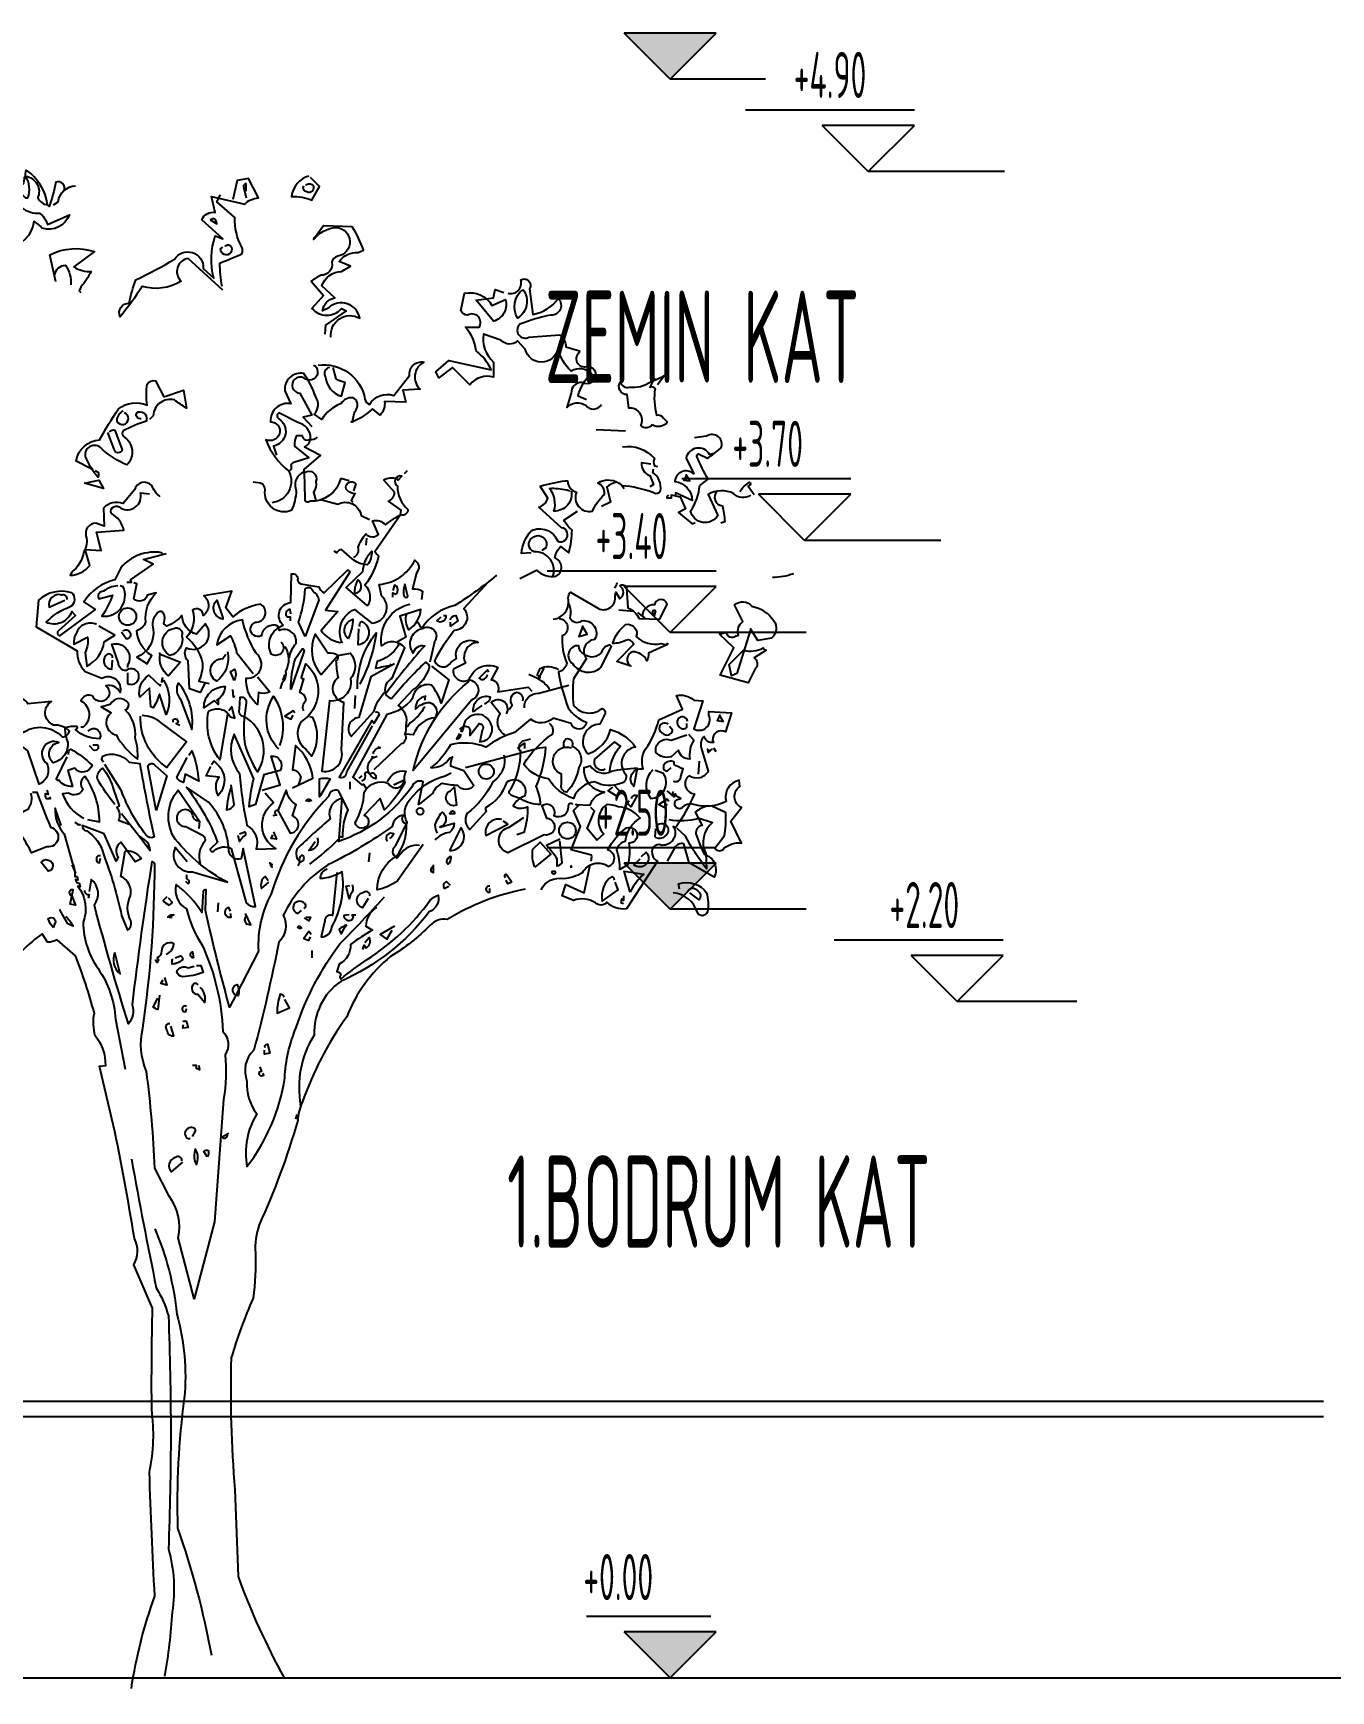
# Model space of a CAD drawing. Extents: x 41749 to 92598, y -24291 to 29432.
# Drawn here: x 84654 to 85076, y -23372 to -22833 of the extents above; entities that cross this region are included whole.
import ezdxf

# ---------------------------------------------------------------- set-up
doc = ezdxf.new("R2010")
doc.units = 0
doc.header["$MEASUREMENT"] = 0
doc.linetypes.add('ACAD_ISO03W100', pattern=[30, 12, -18])
doc.layers.get('0').update_dxf_attribs({"linetype": 'CONTINUOUS'})
for name, color, linetype in [('İÇ ÖLÇÜ', 95, 'CONTINUOUS'), ('KOLON', 5, 'CONTINUOUS'), ('SIVA', 7, 'CONTINUOUS')]:
    doc.layers.add(name, color=color, linetype=linetype)
doc.layers.add('KAPI-ACILIM1', color=13, linetype='ACAD_ISO03W100', lineweight=20)
doc.styles.add('OLCU', font='isocpeur.ttf', dxfattribs={"width": 0.59})

# ---------------------------------------------------------------- blocks, each defined once
blk = doc.blocks.new('agç2')
at = {"color": 0}
for points in [[(-9.86, 117.97), (-10.16, 118.63), (-10.22, 118.69, -0.240921), (-8.37, 117.79), (-8.19, 117.79, 0.236053), (-8.37, 119.52, -0.5), (-7.41, 117.79, 0.236053), (-6.63, 117.25, 0.211075), (-8.31, 120, 0.162277), (-8.37, 119.4), (-8.49, 119.4, -0.383194), (-9.02, 118.57, -0.056625), (-9.8, 118.75), (-9.92, 118.75)], [(7.23, 110.5), (4.48, 113.01, 0.636124), (3.94, 111.22, -0.212875), (0.84, 110.8, -0.040161), (-0.9, 108.41, -0.538727), (-0.18, 109.48, -0.038391), (0.36, 111.33, 0.023422), (3.41, 112.95, -0.778931), (5.68, 112.23), (6.51, 111.45, -0.14267), (6.63, 114.8), (7.23, 114.56), (5.56, 116.06, -0.349304), (6.63, 116.65), (6.33, 117.91), (8.96, 117.31, -0.186783), (10.04, 117.79), (9.26, 119.34), (8.37, 119.16), (8.01, 117.67)], [(14.04, 119.52, 0.315994), (12.67, 117.91, -0.114075), (14.28, 117.61), (14.88, 118.69), (14.16, 119.4)], [(-5.32, 118.39, 0.651581), (-5.98, 119.04, -0.045349), (-6.51, 117.13), (-6.63, 117.25)], [(-6.16, 117.25), (-5.8, 117.49, -0.365204), (-4.42, 118.75)], [(7.17, 110.8, -0.04158), (6.99, 112.65, 0.012192), (8.73, 113.37, 0.248367), (8.73, 113.9, -0.13884), (8.19, 116.24), (6.75, 117.49), (7.05, 118.03)], [(9.08, 118.33), (9.08, 118.92, 0.535172), (8.9, 118.57), (9.08, 117.79)], [(13.8, 118.8, -0.449051), (14.34, 118.8, -0.780762), (13.86, 118.27, -0.5), (13.63, 118.75)], [(-9.44, 116.53, 0.143021), (-9.8, 117.79, -0.358047), (-8.67, 117.01, 0.172546), (-7.23, 116.59, -0.123093), (-6.63, 115.7), (-4.9, 116.47, -0.40274), (-7.05, 115.4, 0.082748), (-7.71, 115.94, -0.343094), (-9.8, 113.84)], [(6.22, 116.06), (6.75, 115.76, 0.276978), (6.51, 116.18), (6.22, 116.06)], [(15.78, 106.79, -0.61586), (18.05, 108.29, 0.591492), (15.6, 109.12), (15.12, 108.88, -0.334061), (16.08, 109.9), (15.06, 110.86, -0.300079), (16.61, 111.99), (17.33, 112.41), (16.43, 112.77, -0.24559), (17.93, 113.49), (18.35, 113.67, 0.064346), (17.45, 115.52), (15.18, 115.58), (14.4, 114.5, -0.216293), (16.2, 115.46, -0.89946), (16.31, 113.19, 0.265564), (15.84, 112.71, -0.5), (15, 111.69, 0.034439), (14.22, 111.22), (15.18, 110.08), (14.28, 109.06, 0.461777), (16.61, 109.06), (16.97, 108.88), (15.36, 107.75), (15.3, 107.03)], [(7.41, 113.96, -0.442368), (7.83, 114.02, -1.516525), (7.05, 113.78), (7.23, 113.9)], [(-5.98, 111.16), (-6.45, 113.31, -0.198578), (-2.93, 113.55), (-4.54, 112.35, 0.173447), (-3.17, 111.99, -0.044205), (-4, 110.74), (-4.12, 110.44), (-4, 110.32)], [(-6.04, 111.75, -0.388977), (-5.2, 112.47, -0.162277), (-4.78, 110.92)], [(29.76, 110.26, 0.600372), (30.78, 111.33, -0.753342), (31.49, 110.62), (31.73, 108.59, 0.194229), (33.76, 109.84, -0.678314), (33.17, 108.53, 0.051498), (30.72, 107.81, 0.881622), (31.43, 106.79), (33.88, 106.97, -0.201935), (34.36, 106.02), (35.44, 105.72), (35.38, 105.54, 0.881622), (36.1, 104.52, -1.244614), (35.62, 103.21, 0.436066), (34.78, 102.37), (34.42, 101.24, -0.359619), (35.92, 101.41, 0.522507), (37.17, 101.47)], [(35.98, 101.83), (35.32, 102.13, -0.157089), (36.39, 103.92, 0.333328), (34.78, 104.1, -0.128128), (33.71, 105.84, -0.797302), (31.14, 105.84), (30.54, 106.49, -0.408356), (29.22, 106.55), (27.85, 107.03, 0.259506), (28.63, 104.82), (28.63, 103.63, 0.302765), (26.77, 103.03), (25.4, 104.4), (24.32, 103.57), (24.08, 104.04), (25.1, 104.94), (28.45, 104.22, 0.117401), (27.25, 105.72, 0.173203), (26.41, 107.57), (27.49, 107.57, 0.806671), (26.59, 108.53, -0.276978), (26.06, 108.88), (26.35, 110.26, -0.330963), (28.51, 109.3), (29.58, 109.78, -0.419418), (28.63, 108.05), (27.25, 109.72), (28.63, 109.9), (28.75, 110.56), (29.46, 110.32)], [(30.96, 110.56, -0.434998), (30.54, 108.29, -0.383423), (30.96, 110.56)], [(14.76, 104.58, -0.4021), (18.47, 101.89, 0.236053), (18.82, 101.47, -0.350769), (20.74, 102.19), (21.99, 103.75, -0.513931), (23.13, 104.82, 0.519897), (22.83, 102.67), (21.45, 102.61), (21.69, 101.65), (20.02, 101.71, -0.233566), (19.66, 100.64), (19.06, 101.12, -0.081039), (17.51, 100.1), (17.39, 100.1), (17.51, 100.1, -0.147995), (17.81, 101.12, 0.442368), (17.51, 102.01, 0.265564), (16.55, 101.53, 0.169403), (15.06, 100.28), (14.46, 100.7, 0.349014), (14.58, 102.07, 0.066803), (13.63, 103.92, 0.501038), (12.13, 102.55), (12.61, 101.53, 0.492294), (11, 100.1, -0.5), (11.71, 99.14, -0.4142), (10.64, 98.67, 0.138321), (12.43, 96.22, -0.529709), (11.12, 93.71)], [(14.4, 104.58), (14.52, 104.52, -1.00415), (13.63, 103.57, 1.247116), (13.33, 102.37), (14.28, 100.64), (13.57, 100.46), (14.28, 99.74)], [(15.66, 104.4, 0.54657), (15.36, 103.63, 0.310577), (16.61, 102.13), (16.91, 103.21, -0.131805), (16.2, 103.51), (15.96, 104.4)], [(41.35, 103.57), (41, 102.85, -0.4142), (41.41, 102.73, 0.112411), (41.53, 100.64, -0.302765), (42.07, 100.4, -0.099014), (42.37, 100.04, -0.357651), (41.18, 99.86, -0.463791), (40.28, 99.8, 0.593826), (39.32, 101.18), (39.2, 102.25, -0.62767), (38.67, 103.27, 0.457672), (39.38, 102.85, 0.184982), (41.06, 103.27), (42.01, 103.69), (42.19, 103.8), (41.59, 103.03)], [(-3.17, 96.39), (-4.36, 96.99, -0.357925), (-2.51, 98.67, -0.02861), (-1.02, 101.12, -0.284912), (1.25, 101.41, -0.072906), (1.25, 103.09, -0.350769), (1.91, 103.33), (2.57, 102.07), (4.12, 102.61), (4.36, 101.18, -0.042465), (3.41, 101.83, 0.482147), (1.73, 100.58), (1.43, 100.28)], [(0.78, 100.34, -0.618027), (0.42, 100.82, -0.649872), (1.2, 100.28), (1.2, 100.16, 0.048447), (-0.66, 99.38, 0.291199), (-0.66, 98.96, -0.493149), (-0.36, 96.69, -0.073044), (-2.27, 97.89, 0.819794), (-3.65, 97.35, 0.07692), (-2.63, 95.74, 0.333328), (-2.63, 96.1), (-2.87, 96.22)], [(-0.66, 100.94, 0.326447), (-1.14, 100.16, 1.475342), (-0.54, 100.82)], [(12.43, 96.22, 0.333328), (12.67, 96.51, -0.5), (12.91, 96.93), (14.04, 97.29), (12.91, 98.19, -0.099014), (13.09, 99.02), (13.51, 99.02, 0.663971), (14.16, 98.78, 0.376755), (13.15, 100.04), (11.65, 100.82, 0.5), (11.65, 100.34, -0.682281), (11.24, 98.19), (11.47, 97.47)], [(-1.73, 99.32, -0.302765), (-1.31, 99.44), (-0.72, 97.89, -0.816528), (-1.37, 97.95), (-1.85, 99.26)], [(14.7, 98.9, -0.243835), (14.1, 98.67, -0.263626), (13.69, 98.13), (14.94, 97.47), (13.63, 96.33, -0.535172), (13.45, 96.04, 0.371796), (13.03, 94.66, -0.090164), (12.67, 93.11, -0.594772), (10.58, 94.72, 0.312363), (10.22, 95.26), (9.62, 95.32)], [(48.94, 94.3, -0.369919), (47.63, 94.42, 0.264481), (45.6, 94.36), (46.37, 92.69, -0.666656), (44.22, 93.05, 0.123093), (44.94, 95.08), (45.6, 95.56, -0.027252), (44.7, 97.35, -0.720749), (44.94, 97.53), (45.54, 97.23, 0.03653), (46.61, 98.01, 0.769547), (45.48, 98.96), (44.52, 98.84)], [(38.84, 98.13, -0.247742), (41.35, 97.23, 0.207977), (41.35, 96.63), (41.59, 96.57)], [(46.08, 97.59), (45.72, 97.53, 0.686798), (43.86, 97.23), (44.46, 95.98, 0.648468), (42.97, 95.38, -0.37442), (44.34, 93.88), (43.03, 94.48, -0.236053), (42.97, 94.24), (42.67, 94.3), (42.67, 94.06), (42.37, 94.06, -0.4142), (42.49, 94.3)], [(17.21, 95.44), (16.55, 95.62, -0.35936), (14.1, 93.82, -0.872879), (13.75, 94.06), (13.69, 96.1, -0.762802), (14.58, 95.38, -0.205246), (14.4, 94.54), (14.58, 93.88)], [(17.57, 89.4, 0.4142), (17.93, 90.18, -0.085083), (18.53, 91.25, 0.409286), (19.54, 91.2), (19.06, 92.27, -0.286789), (20.08, 91.97, -0.035156), (21.27, 92.75), (21.33, 93.11), (20.32, 93.82, 0.308105), (20.8, 94.54), (19.96, 95.5, -0.220123), (20.98, 95.62), (21.1, 95.5), (21.39, 95.8, 0.907883), (21.04, 95.02, 0.222046), (21.87, 93.17, -0.523941), (21.27, 92.75), (19.24, 89.82, -0.099014), (19.54, 89.46, -0.106323), (18.47, 87.19, -0.326889), (18.71, 85.64), (18.65, 85.58), (16.97, 87.01), (18.29, 88.27, -0.165176), (19, 89.88, -0.200851), (18.65, 88.8, -0.173203), (17.45, 89.28), (16.61, 90, 0.236053), (16.25, 89.76), (16.02, 89.88)], [(31.61, 89.76), (30.84, 89.7, -0.159866), (31.61, 91.49, -0.443787), (33.71, 90.66, 1.153), (34, 91.73), (32.21, 93.35, 0.251633), (32.93, 94.06), (32.33, 95.02, -0.035156), (34.3, 95.44), (34.48, 95.44, 0.326782), (35.2, 94.54, 0.618027), (36.45, 93.05, -0.102722), (37.41, 94.36, 0.333328), (36.87, 95.26, -0.346832), (38.78, 95.08, -0.064789), (41.24, 94.54, 0.5), (41.83, 94.66, 0.287735), (41.24, 96.1), (41.29, 96.39)], [(41.06, 96.75), (40.34, 96.87, 0.37204), (41, 95.86), (41.29, 95.14), (41, 94.96)], [(2.27, 94.18, -0.140045), (1.61, 95.08, 0.57489), (0.24, 94.72), (-0.66, 93.65, 0.29335), (-2.21, 93.29), (-2.15, 91.85), (-2.81, 92.09, 0.477875), (-3.59, 91.08, -0.21463), (-3.76, 89.82, -0.178345), (-4.72, 88.21), (-4.84, 87.97, 0.217789), (-3.29, 88.75), (-3.65, 90), (-2.39, 89.94), (-2.75, 91.37), (-0.6, 91.55, 0.213028), (-1.61, 92.87, -0.817993), (-0.84, 93.29, 0.658905), (0.72, 94.48), (1.43, 94.42)], [(17.63, 94.42, -0.178345), (16.97, 94.78, -0.817993), (17.75, 95.2), (17.57, 94.66)], [(34.78, 94.66, -0.489075), (33.41, 93.05, 0.257034), (33.05, 94.84, -0.076462), (34.42, 94.72), (34.66, 94.66)], [(38.31, 95.32, 0.092926), (37.59, 94.96), (37.89, 93.76), (37.17, 93.41)], [(46.31, 94.6, 0.656815), (46.73, 93.47, -0.053406), (46.91, 92.21), (46.61, 92.09)], [(48.11, 94.6, -0.132751), (48.88, 95.32, -0.5), (48.88, 95.08), (48.76, 95.02), (49.24, 94.36)], [(15.06, 93.94), (16.31, 93.59, -0.510468), (18.17, 92.69), (18.82, 92.39)], [(30.72, 87.73), (32.03, 88.39, 0.25), (33.59, 87.91, 0.663467), (33.47, 89.34, -0.148178), (33.94, 90.24), (34.6, 89.76, 0.057068), (34.84, 91.55, -0.099014), (34.18, 92.33), (35.26, 93.05)], [(33.29, 87.79, 0.559616), (31.85, 89.82, -0.630219), (31.73, 90.96, -0.808411), (32.75, 90.12), (32.45, 89.94)], [(2.45, 89.64), (2.39, 89.76, 0.262833), (-0.84, 88.57), (-1.31, 87.61, 0.194489), (-3.76, 85.88), (-2.87, 85.28), (-5.68, 83.19, -0.535172), (-5.74, 83.61), (-4.42, 84.8), (-4.72, 85.1, -0.445358), (-6.75, 84.26, -0.112671), (-4.78, 85.52, 0.498764), (-4.72, 86.59, 0.269211), (-7.35, 86), (-7.53, 83.9), (-4.3, 81.99, 0.212448), (-3.65, 80.38), (-2.33, 79.84, -0.669449), (-0.9, 78.71, 0.362045), (-2.03, 79.24, -1.319412), (-3.05, 78.41, 0.480621), (-4, 78.05, -0.538818), (-3.82, 75.96), (-4, 75.96)], [(11.83, 82.71, -0.931778), (11.06, 81.75, -0.45929), (12.01, 84.02, -0.660172), (12.61, 85.82), (12.67, 88.09, -0.442368), (13.15, 87.73, 0.4142), (13.39, 87.31), (14.82, 87.07, 0.219635), (15.24, 86.59), (17.09, 88.39, -0.333328), (17.27, 88.21), (15.36, 85.22), (16.31, 85.1), (15, 83.61, 0.188675), (16.49, 82.65), (16.61, 82.71), (16.67, 82.65, -0.420059), (17.63, 85.28), (19, 84.2, 0.685608), (19.78, 86.35), (19.6, 87.25, 0.263565), (22.41, 89.16, -0.49028), (22.53, 88.15), (22.23, 86.89, -0.205246), (23.01, 86.71), (22.95, 86.06)], [(28.86, 87.97, -0.032425), (25.58, 85.58, 0.210526), (22.95, 83.73, 0.557053), (22.29, 81.81, -0.431534), (23.19, 82.41, 0.015289), (20.08, 78.59, 0.162277), (20.56, 78.23, -0.030579), (23.25, 81.1, -0.355026), (23.55, 80.68, -0.161758), (22.29, 78.94), (21.1, 77.69, -0.32045), (21.69, 76.08, -0.099014), (21.63, 75.42, -0.46698), (21.33, 74.64), (19.18, 72.61)], [(52.35, 88.09, -0.081085), (50.68, 87.79)], [(-1.08, 87.13, 0.162277), (-2.21, 86.71, 0.463791), (-2.63, 86.24), (-2.57, 86.12), (-1.49, 86.41, -0.058853), (-2.33, 84.74, 0.588898), (-0.66, 87.07), (-0.9, 87.13)], [(5.8, 79.42), (5.44, 78.71), (4.6, 79), (4.48, 81.22, -0.355026), (4.36, 82.23, 0.788391), (5.86, 84.14), (5.14, 83.31, -0.312881), (4, 84.8, -0.116058), (2.81, 83.96, -0.265564), (2.57, 84.2, 0.226822), (2.51, 85.04, 0.49527), (1.97, 84.86, 0.295303), (1.73, 83.73, -0.346893), (0.42, 81.51), (1.25, 80.98), (1.61, 81.63, -0.244461), (0.42, 83.61, 0.215332), (1.14, 84.26, -0.236053), (1.97, 86.59), (1.25, 86.41, -0.59729), (0.18, 86.12), (0.42, 87.31), (0.18, 87.37)], [(12.49, 81.45, -0.149368), (13.03, 82.59, 0.589905), (11.71, 83.61), (11.59, 83.96, 0.490158), (10.28, 83.19, -1.060547), (9.8, 84.26, 0.776093), (10.22, 85.7, 0.142365), (8.01, 84.68), (7.47, 85.4), (7.95, 86.71), (5.74, 86.35, -0.50354), (5.68, 84.8, 0.628937), (4.84, 85.22, -0.265564), (4.36, 83.07, -0.169571), (5.62, 81.04, -0.119873), (5.32, 79.6), (6.16, 79.42)], [(13.75, 83.13), (13.21, 84.26, 0.065445), (13.75, 86.89, -0.659393), (14.34, 86.71, -0.236053), (14.82, 86), (13.75, 83.13)], [(17.69, 86.53, 0.659393), (17.93, 87.61, 0.139038), (17.63, 86.65), (17.69, 86.53)], [(20.68, 86.24), (20.68, 86.59), (20.92, 86.47, 0.302765), (21.04, 86.95, 0.265564), (20.8, 87.19), (20.68, 86.77)], [(21.63, 87.19, 0.195877), (21.57, 86.29, 0.4142), (21.87, 86.29), (21.63, 87.31)], [(28.21, 87.43), (26.29, 85.34, -0.63649), (25.52, 83.61, 0.04776), (23.96, 81.22, 0.639832), (25.28, 81.1), (25.7, 81.39, -0.689148), (27.43, 82.65, 0.369919), (26.35, 81.81, 0.225418), (26.41, 81.04), (25.46, 80.56, 0.638885), (26.65, 79.72, -0.813461), (26.89, 78.11), (22.29, 72.55, -0.173706), (26.65, 79.54, -0.490295), (28.98, 80.68), (28.45, 79.72, -0.489075), (28.98, 78.76), (31.37, 79.12), (31.67, 78.82)], [(33.35, 84.5, 0.444092), (34.54, 86.18, -0.197815), (34.72, 86.65), (36.93, 85.34, 0.607483), (38.25, 86.35), (38.31, 86.65), (38.61, 86.12, 0.589737), (38.61, 87.13, -0.60791), (39.14, 86.95), (39.26, 85.4, -0.177399), (40.16, 84.56), (41.77, 84.5), (42.37, 85.7, 0.765594), (41.35, 85.64, 0.420074), (40.4, 84.74), (40.58, 84.62), (40.04, 85.04)], [(38.37, 87.37, -0.173203), (38.19, 86.95)], [(-5.08, 86.06, 0.541687), (-5.5, 86.41, 0.576218), (-6.51, 85.46), (-5.26, 86)], [(7.23, 84.62), (7.23, 84.5, -0.602081), (6.75, 86), (7.23, 84.62)], [(12.61, 84.92), (12.55, 85.28, 0.663971), (12.31, 84.68), (12.55, 84.68), (12.55, 84.38)], [(20.8, 80.98), (18.94, 79.96), (17.99, 76.73, 0.621735), (17.39, 75.24), (19.18, 77.21, -0.145264), (20.08, 78.76, -0.318115), (20.62, 79.84), (21.63, 82.23, 0.4142), (19.78, 82.41, -0.3983), (22.05, 85.7)], [(21.75, 84.92, 0.240036), (21.93, 83.67, 0.2379), (22.89, 85.28), (21.22, 84.74), (21.69, 83.07), (21.04, 82.71, -0.236053), (21.1, 82.41, -0.178345), (19.42, 81.16), (19.3, 80.62, -0.026764), (20.56, 80.86), (20.44, 80.92)], [(34.54, 85.76, -0.203796), (34.66, 84.62, 0.5), (35.62, 84.38, -0.634598), (36.63, 82.89, 0.605972), (35.98, 81.39), (34.96, 79.78, 0.057175), (34.96, 77.69, 0.421936), (37.23, 77.45, -0.582718), (37.35, 76.85), (37.05, 76.2, 0.620148), (35.98, 73.98), (36.1, 73.86, 0.257812), (37.89, 75.78, -0.173203), (39.86, 74.4, 0.587067), (39.08, 72.25, -0.514618), (38.67, 71.53, -0.232178), (36.63, 71.65, 0.29216), (34.96, 70.34, -0.185837), (32.99, 71.89, -0.198715), (31.02, 73.03, -0.106171), (33.29, 75.42, 0.37854), (33.05, 76.25)], [(41.47, 85.16, 1), (41.24, 84.92), (41.35, 84.8), (41.47, 85.16)], [(48.94, 83.67), (47.87, 80.2), (47.45, 80.02), (47.27, 80.92), (48.41, 82.05, 0.182709), (49.96, 82.23, 0.162277), (50.2, 82.05), (49.24, 81.45, -0.442368), (49.36, 80.62), (48.76, 79.48), (46.55, 80.08), (47.63, 82.23), (46.49, 83.31), (47.03, 83.49, 0.608597), (47.81, 83.19), (47.99, 83.25, -0.302765), (48.35, 84.32), (47.69, 85.64, -0.435272), (49.06, 85.52, -0.199997), (50.8, 84.38, -0.39035), (50.62, 83.01), (49.54, 82.83), (48.94, 83.73), (48.94, 83.67)], [(-2.75, 84.08, 0.456619), (-4.36, 83.37, 0.205246), (-4.54, 82.53), (-3.47, 83.07, -0.146759), (-3.65, 81.87), (-3.53, 80.8, 0.245285), (-2.15, 82.71), (-1.31, 83.25), (-2.57, 83.96)], [(33.82, 84.56, -0.781662), (34.06, 83.19, 0.117264), (34.42, 81.04, -0.313339), (33.76, 80.32, 0.047501), (34.54, 77.51, 0.169022), (35.98, 76.37, -0.818817), (34.78, 76.25), (33.35, 76.67, -0.366302), (31.55, 76.61), (30.3, 75.54, 0.087692), (28.03, 74.4, 0.152817), (25.22, 74.58, -0.122787), (23.67, 72.79, 0.295853), (25.16, 73.51), (25.4, 73.63, 0.119873), (25.22, 72.91), (26.29, 72.55), (27.07, 71.35, -0.477066), (25.82, 71.35, -0.0401), (24.56, 71.53, 0.198517), (23.84, 70.76, -0.006836), (22.71, 69.86), (23.07, 71.65, 0.45993), (22.17, 71.24, -0.158264), (16.37, 66.93), (16.43, 67.05), (16.43, 67.29), (16.73, 67.29, -0.124191), (17.15, 69.44), (16.37, 70.94, 0.514618), (15.6, 70.52, 0.118927), (11.06, 62.81, 0.137955), (10.04, 58.27), (8.25, 54.8, -0.704712), (8.37, 55.64, -0.204086), (8.43, 54.74), (8.25, 54.8), (7.77, 53.84, -0.014694), (5.86, 61.49), (5.92, 63.11, 0.4142), (5.68, 62.99), (5.56, 61.31, 0.101822), (3.53, 63.53, 0.33992), (4.36, 61.61, 0.085938), (5.56, 58.8, -0.100525), (7.23, 51.93, -0.35463), (7.41, 50.08, -0.067169), (7.29, 46.55), (6.57, 36.87), (4.96, 30.78), (3.71, 35.62, 0.219635), (2.99, 38.9), (1.85, 41.12, 0.021927), (1.2, 48.76, -0.158203), (0.9, 52.17, 0.03566), (1.85, 65.14, 0.4142), (1.61, 65.32, 0.009659), (0.06, 54.02, -0.276978), (-0.24, 52.53, -0.010941), (-2.93, 61.91, 0.406937), (-3.17, 63.94), (-3.35, 62.99)], [(9.98, 79.96), (10.94, 78.76, -0.204086), (10.04, 78.71), (9.98, 77.75, -0.226822), (9.08, 79.6), (9.08, 79.84, 0.749039), (9.86, 81.81, -0.077942), (8.78, 84.44, 0.34404), (6.75, 82.47), (7.83, 83.19, -0.080353), (8.31, 81.87), (9.62, 80.2)], [(17.15, 82.95, -0.592255), (17.51, 84.5, -0.099731), (17.21, 83.13), (17.15, 82.95)], [(18.05, 83.9, -0.4142), (18.23, 84.32, -0.738571), (17.93, 82.47), (17.99, 83.73)], [(22.59, 84.32, -0.062256), (22.95, 83.73, -0.882339), (23.96, 82.71), (23.61, 81.1)], [(24.68, 84.8), (24.86, 84.8, -0.707504), (24.14, 84.38), (24.5, 84.68)], [(25.22, 84.44, -0.380188), (25.64, 84.8), (25.82, 84.38), (25.22, 83.96), (25.22, 84.26)], [(42.43, 82.53), (40.88, 81.81, -0.162277), (40.76, 81.22, 0.291199), (39.62, 81.93, 0.630219), (39.5, 80.8), (38.37, 81.16), (39.74, 82.53, 0.4142), (39.08, 82.83, -0.124695), (38.07, 82.59, -0.156006), (39.08, 84.08, -0.597885), (39.92, 83.13, 0.261948), (41.89, 82.59), (42.31, 82.47), (42.37, 82.59), (42.43, 82.53)], [(-0.3, 80.26), (-0.3, 79.42, 1.877945), (-0.42, 80.44, -0.4142), (-1.02, 81.04), (-1.55, 82.53, -0.674286), (-0.3, 80.86), (-0.3, 80.68)], [(-0.66, 83.55, -0.5), (-0.18, 83.55, -0.582718), (-0.3, 82.95), (-0.42, 82.95), (-0.78, 83.49)], [(3.35, 83.78, -0.630219), (4, 83.19, -0.40654), (3.05, 81.63, -0.689621), (3.35, 83.78)], [(16.31, 81.63), (17.33, 81.81, -0.352936), (17.33, 79.78, -0.5103), (15.66, 78.05), (15.06, 72.49, 0.554825), (16.61, 74.16), (16.79, 77.93, -0.628204), (16.37, 79.9, -0.044617), (16.2, 81.22, 0.4142), (16.31, 81.63, 0.205246), (15.54, 81.81), (14.52, 83.31, 0.298126), (15, 80.14), (16.31, 81.63)], [(17.87, 79, -0.174072), (19.36, 83.43, -0.088486), (18.05, 79.36)], [(-1.49, 81.45, 0.741867), (-2.03, 81.63, 0.6409), (-1.55, 80.56), (-1.49, 81.27)], [(2.27, 81.75), (3.88, 81.1), (2.93, 80.02, -0.284134), (2.27, 81.75), (2.21, 81.81), (2.27, 81.75)], [(7.59, 81.93, -0.297256), (6.75, 79.6, -0.782791), (7.23, 81.39), (7.47, 81.75)], [(12.13, 82.35, -0.272202), (12.19, 80.38, -0.236053), (11.89, 79.42), (11.77, 79)], [(12.61, 78.94, -0.079437), (12.97, 81.39), (13.51, 82.17, -0.618027), (13.63, 81.93), (12.61, 78.94)], [(35.8, 81.75, -0.319077), (35.38, 82.41, 0.777725), (34.9, 80.98, 0.455246), (37.11, 80.68), (37.95, 82.35), (37.83, 82.47, 0.25296), (37.23, 81.99, -0.489075), (35.8, 81.75)], [(2.45, 79.9), (2.39, 79.54), (2.57, 79.66, -0.242218), (2.75, 76.97), (2.21, 78.59, -0.092926), (1.73, 77.51), (1.55, 77.57), (1.43, 79.06), (0.66, 78.35, -0.309006), (1.37, 80.08), (2.27, 79.24), (2.33, 79.36)], [(8.13, 79.66), (7.83, 80.38), (8.19, 80.56, -0.195877), (8.13, 79.66)], [(13.63, 77.27, -0.35614), (13.8, 78.05, 0.302765), (13.45, 78.65), (13.33, 78.71), (13.63, 79.78, -0.618027), (13.45, 79.9), (13.8, 80.98, -0.499023), (13.45, 76.43, 0.420273), (13.8, 74.22), (14.28, 73.69, 0.254562), (14.34, 76.73), (14.1, 76.79)], [(23.73, 80.8), (25.1, 79.72), (24.5, 77.87, 0.096893), (23.73, 79.3, 0.449585), (22.23, 78.23, -0.175735), (20.2, 76.97), (17.51, 72.01), (18.23, 71.41), (18.35, 71.47), (18.53, 71.18)], [(28.27, 80.32), (28.15, 80.5), (27.49, 79.84, 0.630219), (28.15, 80.14)], [(33.11, 78.88, 0.159607), (32.15, 79.78), (31.43, 80.14)], [(33.76, 80.5, 0.278625), (32.27, 80.56, 0.07106), (32.09, 80.08), (32.33, 79.9), (32.27, 79.84), (32.21, 79.84), (32.63, 80.62)], [(3.71, 79.48, 0.305054), (3.88, 78.17), (4.78, 75.78, 0.208984), (3.71, 79.48)], [(6.87, 78.17), (6.75, 78.11), (6.87, 78.11), (6.87, 77.75, 0.099014), (6.51, 78.05), (5.74, 77.51, -0.428558), (7.41, 79.18, -0.211655), (6.87, 78.17)], [(30.96, 78.05, 0.45993), (30.48, 78.71, 0.578781), (30.12, 77.69), (29.88, 77.33)], [(31.08, 77.51, -0.447098), (32.21, 78.65), (34.6, 79.3)], [(-3.41, 75.66, -0.923187), (-2.51, 75.06, -0.205933), (-4.42, 75.78, 0.618027), (-4.3, 76.02, 0.123093), (-5.26, 75.9, 0.111496), (-5.02, 74.76, -0.361099), (-6.16, 73.15, -0.656662), (-5.74, 74.76, 0.887543), (-6.69, 73.09, -0.427811), (-7.29, 71.47), (-8.19, 74.1, 0.077148), (-10.76, 75.6), (-10.76, 75.72), (-11.06, 75.72), (-8.67, 75.48, -0.386002), (-5.44, 75.18, 0.310577), (-4.9, 75.66, 0.21463), (-6.16, 76.14, -0.608597), (-6.33, 77.99), (-8.19, 77.81, 0.236053), (-8.9, 78.29), (-9.2, 78.17)], [(-2.33, 77.57), (-2.39, 77.57), (-1.61, 77.09, 0.643906), (-1.2, 75.36, 0.101837), (0.48, 73.45, 0.105927), (0.3, 75.12, 0.22554), (-0.48, 77.33, 0.4142), (-0.24, 77.87, 0.580322), (-1.67, 77.75), (-2.33, 77.57)], [(7.59, 76.97), (6.99, 73.39, -0.216599), (6.1, 77.21, -0.447189), (7.83, 76.79), (8.19, 76.67), (7.95, 77.57), (7.71, 77.27)], [(8.96, 76.79, -0.523941), (8.55, 77.39), (8.61, 78.35, -0.5), (9.08, 77.87, 0.072708), (8.96, 74.64, 0.077194), (9.98, 72.43, 0.423996), (8.96, 76.79)], [(11.65, 74.22, -0.356445), (11.24, 78.41, -0.241074), (11.71, 74.52)], [(23.31, 78.41, 0.4142), (22.47, 77.39, -0.198578), (23.61, 77.93, -0.4142), (24.08, 76.85), (24.08, 76.73, 0.297668), (22.29, 75.36), (21.69, 75.42)], [(23.19, 77.57, -0.109482), (22.05, 76.31), (21.81, 75.96)], [(27.91, 77.81, 0.291199), (28.39, 78.35, 0.528915), (27.01, 77.21, 0.039932), (27.73, 77.69)], [(29.52, 75.36, -0.424515), (29.16, 77.03), (28.45, 77.93, -0.880783), (29.64, 77.03)], [(36.33, 65.38, 0.123093), (36.39, 65.86), (34.78, 66.27), (35.5, 68.13), (34.96, 69.38), (35.32, 69.74), (35.14, 69.86), (36.27, 69.8, -0.276978), (37.41, 70.82, -0.407166), (35.8, 72.79), (36.27, 72.91, 0.386765), (37.95, 72.49, -0.051407), (39.98, 72.73), (39.74, 71.29, -0.775711), (40.46, 72.67, -0.210693), (40.64, 74.22, 0.09433), (41.71, 76.55), (43.57, 77.39), (43.09, 78.47, -0.236053), (44.46, 78.11), (45.18, 78.05), (44.46, 75.84, 0.739182), (45.66, 76.91), (45.66, 77.21), (47.45, 77.09), (46.97, 75.6, 0.593628), (45.96, 74.94), (46.02, 74.76, -0.427887), (45.3, 75.24, 0.302765), (45.06, 74.34), (45.6, 72.49, -0.464859), (44.1, 72.13, 0.698227), (44.52, 70.7, -0.045349), (43.03, 68.01), (42.85, 68.13, -0.599991), (41.95, 66.63, 0.395447), (41.24, 66.45, 0.406204), (41.59, 65.38), (39.14, 61.61, -0.242004), (37.59, 62.15, -0.463791), (36.69, 62.09, 0.242371), (34.96, 62.27), (34.06, 62.63), (34.36, 63.53), (35.8, 62.87), (36.27, 65.08)], [(0.84, 76.91, -0.195694), (2.33, 76.31), (4.36, 74.82), (2.81, 72.79, -0.258652), (0.72, 76.85)], [(3.29, 76.37), (3.29, 76.55, -0.236053), (3.59, 76.61), (3.71, 76.37), (3.53, 76.25), (3.82, 76.14)], [(19.3, 77.15, -0.535172), (19.6, 76.97), (19.18, 76.25), (19, 76.49), (16.43, 72.01, 0.523941), (17.03, 72.43), (19.06, 76.08)], [(26.29, 76.02, -0.632065), (26.77, 75.54), (26.77, 75.3), (27.49, 76.25, -0.680847), (27.73, 75.72), (27.55, 74.82, 0.580322), (28.39, 76.31, 0.820084), (26.24, 75.84), (26.18, 75.72), (26, 75.84), (26.29, 76.02)], [(42.43, 76.2, 1.182175), (42.01, 75.48, 0.588394), (42.79, 75.72), (42.55, 76.02)], [(43.98, 76.43, 1.387421), (43.27, 76.08, 0.544022), (43.92, 75.96), (43.92, 76.25)], [(10.34, 71), (11.77, 71.41), (11.06, 73.69, -0.618027), (11.77, 72.55), (10.46, 72.19), (9.8, 69.86), (9.32, 69.68, -0.048447), (9.68, 71.89), (8.13, 75.42, 0.283707), (8.55, 72.31, 0.030441), (9.14, 68.19, -0.369919), (9.86, 66.33), (11.41, 66.39, -0.550293), (11.24, 69.98), (10.58, 70.76)], [(25.94, 75.48), (25.7, 75.06, 0.45993), (26.06, 75.36), (26.06, 75.42)], [(26.41, 72.79), (32.27, 74.34), (32.75, 74.4, -0.09053), (31.97, 71.29, -0.098373), (32.33, 69.86, -0.158417), (30.84, 70.28), (30.06, 70.58, -0.618027), (30, 71.06, 0.124496), (30.78, 74.1), (30.66, 74.16), (30.72, 74.1, -0.4142), (30.96, 74.88), (31.2, 74.94), (31.55, 75.06)], [(34.24, 74.34, -0.32518), (34.36, 75.06, -0.660995), (34.84, 74.46, -0.484589), (35.38, 72.79, -0.136536), (34.42, 70.82, -0.447098), (34, 71.47), (34, 72.25, -0.949951), (34.78, 74.34)], [(37.83, 72.49, -0.165222), (38.67, 74.46), (38.19, 74.82), (36.63, 73.45, 0.703232), (37.47, 72.67)], [(44.04, 75.42), (44.46, 74.94, 0.185669), (44.16, 73.45, -0.373596), (43.27, 74.16), (42.67, 73.63, -0.302765), (41.47, 73.98, -0.609818), (42.67, 74.94), (43.92, 75.36)], [(-4.96, 73.8, -0.4142), (-4.78, 74.22, -0.068741), (-3.11, 72.97, -0.613083), (-4.48, 72.73), (-5.02, 72.55), (-4.66, 71.29, -0.248093), (-5.74, 71.77, -0.618027), (-5.92, 71.89), (-5.08, 73.63)], [(-3.05, 74.58), (-2.69, 74.58, -0.236053), (-2.63, 74.28, -0.4142), (-2.99, 74.16), (-3.29, 74.46), (-3.23, 74.52)], [(-2.21, 73.21, -0.369919), (-2.27, 73.69, -0.322647), (-0.18, 73.21), (0.66, 73.09, 0.00798), (1.79, 67.29, -0.4142), (1.14, 67.47, -0.077515), (-0.78, 70.94), (-2.09, 73.03)], [(4.54, 73.75), (4.78, 74.1, -0.071396), (5.32, 71.71), (4.24, 72.25), (4.12, 71.59, -0.236053), (3.59, 72.01), (4.42, 73.57)], [(12.73, 71.18), (14.34, 71.95, 0.194931), (12.97, 74.52), (12.73, 72.61, -0.335129), (13.39, 72.01), (13.21, 71.41), (13.27, 71.53)], [(18.23, 71.71, 0.4142), (18.47, 72.31, -0.819794), (18.82, 72.25), (19, 72.37, -0.566177), (19.3, 71.89, -0.644958), (19.18, 73.57), (19, 73.63), (19.18, 73.57), (19.42, 73.69)], [(19.12, 73.86, -0.368179), (19.66, 74.34), (19.48, 74.4)], [(29.46, 73.75, -0.310577), (28.57, 71.65, -0.122925), (26.53, 69.14, 0.363174), (26.77, 67.89), (28.09, 69.32, -0.236053), (28.03, 69.62, 0.191803), (29.7, 71.65, -0.770874), (31.08, 70.52, 0.162277), (30.3, 69.92), (30.18, 69.74, 0.265564), (31.31, 69.68, -0.095016), (31.02, 67.65), (30.48, 67.47)], [(-3.47, 68.67), (-2.51, 68.49, 0.145935), (-3.65, 72.07, 0.523941), (-3.82, 71.06, -0.45993), (-4.96, 70.76), (-5.44, 70.7, 0.199142), (-3.76, 68.78)], [(-1.31, 69.86, -0.047333), (-2.69, 71.89, -0.291199), (-2.27, 72.73, -0.104111), (-1.43, 71.12), (-0.96, 69.74), (-1.14, 69.62, -0.257767), (-1.02, 68.61), (-0.18, 68.31), (-0.3, 68.37)], [(1.97, 69.38), (1.31, 72.91, -0.561981), (1.85, 72.97), (2.81, 72.13), (1.97, 69.38)], [(6.33, 73.03), (6.51, 73.27, -0.480316), (6.87, 70.58, -0.290115), (6.93, 72.01), (5.92, 72.13), (6.27, 72.85)], [(20.26, 71.65, -0.384506), (21.69, 72.49, 0.195877), (21.63, 71.59, -0.073074), (20.02, 69.44), (19.66, 70.34), (18.41, 69.02, -1.743393), (17.69, 68.43, 0.124786), (18.41, 70.82, -0.390579), (20.32, 71.53, 0.76149), (21.57, 71.77), (20.8, 71.41), (20.74, 71.47)], [(22.77, 66.63, 0.295853), (21.27, 65.92), (20.98, 65.62, -0.531342), (20.92, 66.63), (21.81, 68.43, -0.321411), (22.05, 70.28, -0.165146), (24.8, 72.13), (25.28, 72.37)], [(41.24, 72.61, 0.392609), (41.06, 70.34, 0.592926), (42.07, 72.31), (41.41, 72.55)], [(42.85, 71.71, 0.535172), (43.45, 72.07), (43.63, 72.67, -0.069427), (42.91, 73.03), (42.91, 73.21, 0.38205), (42.13, 73.03, 0.608597), (42.37, 72.49), (42.67, 72.79)], [(-7.83, 70.82), (-7.47, 70.82, 0.014771), (-6.39, 68.07, -0.94693), (-6.69, 66.51), (-7.89, 66.04, 0.033691), (-8.67, 67.35, -0.489075), (-10.34, 68.37, 0.024368), (-8.19, 69.5, 0.28447), (-7.95, 70.76)], [(-6.69, 71), (-6.57, 70.64), (-6.81, 70.7, 0.162277), (-6.75, 70.34), (-6.39, 70.34), (-6.45, 70.46)], [(4.42, 65.32), (3.47, 66.45, 0.598862), (4.84, 64.54), (7.59, 63.71, -0.099014), (3.47, 67.11, -0.340195), (3.71, 71), (5.38, 68.55), (5.32, 67.95)], [(4.48, 71.06, -0.076447), (6.81, 66.87), (6.22, 66.33, 0.704712), (6.57, 66.22, -0.30159), (7.89, 66.39), (9.08, 62.09, 0.21463), (9.8, 61.79), (8.84, 66.39), (8.67, 65.56, -0.445358), (7.71, 66.16, 0.17659), (6.1, 70.04), (4.36, 71.24), (4.48, 71.06)], [(7.89, 71.24, 0.077118), (7.53, 69.44, 0.267303), (8.13, 69.86), (7.89, 71.41)], [(11.53, 69.5), (12.55, 67.59, 0.819794), (12.73, 68.96), (13.03, 69.86, -0.236053), (12.25, 71), (11.59, 69.38, 1), (11.47, 69.02), (11.18, 68.96)], [(14.94, 70.58), (14.88, 70.46), (14.88, 71.89, -0.145767), (15.72, 71.89), (14.94, 70.58)], [(25.52, 71.29), (25.7, 69.8, -0.940643), (25.22, 70.94), (25.52, 71.24)], [(38.19, 71.35), (38.67, 70.82, -0.199997), (38.37, 70.52), (37.71, 70.94), (38.07, 71.24)], [(45.9, 69.74), (46.97, 69.26, -0.062256), (46.85, 67.29), (46.14, 66.39, 0.511307), (46.85, 66.39, -0.211151), (48.23, 66.81), (47.39, 68.55), (48.23, 69.62, -0.569229), (48.11, 71.29), (48.05, 71.77, 0.435181), (47.03, 70.1, -0.191376), (44.46, 69.86, 0.32045), (43.51, 69.56, -0.867294), (43.09, 70.22), (43.45, 70.34), (42.85, 70.64), (42.79, 70.7), (42.85, 70.64), (43.03, 70.7), (42.91, 70.46), (42.37, 70.94)], [(-5.56, 68.19), (-6.04, 69.56, 0.203735), (-5.26, 67.47), (-5.32, 67.53), (-4.66, 65.2, -0.146759), (-4.48, 64.18), (-4.3, 64.18), (-4.24, 63.88), (-4.42, 63.94, 0.4142), (-4.12, 63.65), (-4.06, 63.35), (-4.24, 63.41, -0.265564), (-3.82, 60.54, 0.153046), (-2.63, 56.89, -0.133911), (-1.25, 52.89), (-0.48, 48.94)], [(5.38, 68.55, -0.449051), (4.84, 69.08, 1.901016), (4.3, 68.13), (5.68, 67.41, -0.302765), (5.8, 66.93, 0.271484), (5.44, 65.2)], [(14.1, 65.14, 0.04184), (16.43, 67.17), (16.67, 70.34, 0.468109), (15.72, 68.73, 0.018356), (13.09, 66.33, 0.326645), (13.33, 65.32, -0.4142), (13.51, 65.86, -0.741867), (13.33, 65.32), (13.15, 65.02)], [(14.1, 70.1), (13.8, 70.16, -0.489075), (14.16, 70.22), (14.22, 70.1)], [(34.9, 69.86, 0.80217), (34.54, 69.68, -0.574356), (33.41, 68.96, 0.795502), (32.45, 69.74), (32.81, 68.78, -1.140289), (32.63, 67.47), (29.76, 66.04, -0.765594), (29.88, 68.07), (31.02, 68.84)], [(32.39, 63.11, -0.347153), (34.18, 64, 0.084183), (35.68, 64.48, -0.45993), (37.71, 64.96, 0.771713), (37.65, 66.27, -0.110504), (39.14, 68.01, -1.251892), (39.32, 66.81, -0.104599), (39.26, 65.08), (38.61, 64.72, 0.100174), (38.37, 66.27, -0.251633), (39.08, 66.99, -0.246048), (40.22, 68.78, 0.20723), (38.49, 69.68, 0.077118), (37.59, 69.86, 0.459503), (37.35, 67.53), (36.81, 67.05), (36.04, 67.95), (36.63, 69.32), (36.33, 69.62)], [(39.56, 70.34, -0.5), (39.98, 70.58), (39.5, 69.68, -0.236053), (39.26, 70.04), (39.38, 70.16)], [(45.54, 69.74, 0.100235), (44.58, 69.26), (45.12, 68.19, 0.4142), (44.64, 67.53, 0.044708), (45.3, 65.92, -0.471497), (46.08, 64.12), (44.1, 65.26), (43.69, 66.75, 0.343094), (42.97, 66.45), (42.37, 65.38)], [(-0.36, 66.22, -0.262878), (0.78, 65.56), (0.3, 65.32), (-0.84, 66.87, 0.441696), (-1.02, 65.68, 0.062256), (-1.2, 65.38), (-2.15, 67.53), (-3.88, 68.19, 0.4142), (-3.53, 67.77, -0.20488), (-2.21, 65.92, -0.042053), (-0.78, 61.08), (-0.3, 59.94, 0.350769), (-0.06, 60.72, -0.250916), (-0.06, 62.63, 0.347351), (-0.84, 64.18), (-0.48, 66.16), (-0.36, 66.22)], [(-0.78, 69.14), (0.66, 67.29), (1.49, 66.22, 0.315536), (0.66, 67.29)], [(23.07, 66.69), (21.04, 63.82, -0.103516), (19.42, 63.11, -0.263885), (20.98, 65.8, 0.184021), (21.75, 68.31, -0.641693), (21.57, 69.02, 0.359894), (20.62, 68.13, -0.041519), (15.54, 65.08, 0.142288), (12.01, 61.08, -0.330444), (11.65, 58.98, -0.018387), (9.68, 50.44, 0.308121), (9.14, 47.99, 0.186462), (9.92, 45.42, 0.184647), (9.14, 41.24, 0.124985), (12.13, 48.23, -0.090317), (13.03, 52.23, -0.081436), (16.49, 58.86, 0.012741), (19.96, 62.51), (20.02, 62.57)], [(24.2, 67.59, -0.108093), (24.02, 68.25, -0.070297), (24.56, 69.26, -0.669678), (24.38, 68.07), (25.52, 68.37, -0.21463), (25.16, 67.65, 0.18692), (24.02, 67.05)], [(25.22, 69.14), (25.58, 69.14, 1), (25.22, 69.14), (25.16, 69.14), (25.22, 69.14)], [(29.28, 68.67, 0.572403), (28.03, 67.41), (29.76, 68.31), (29.4, 68.55)], [(41.47, 68.13, -1.247314), (42.19, 67.35, -0.380188), (41.41, 67.29), (41.47, 67.95)], [(42.49, 68.67, 0.105667), (44.88, 68.78), (45.96, 68.43, 0.355026), (45.42, 65.98), (45.48, 64.78, -0.043289), (43.8, 67.35), (43.15, 67.95)], [(8.55, 67.53), (8.96, 67.71, -0.548935), (8.84, 67.29), (8.55, 66.93), (8.43, 67.41)], [(14.7, 67.23, -0.507782), (14.04, 66.22), (14.52, 66.93)], [(20.44, 67.17, 0.099014), (20.74, 67.53, 0.777771), (20.2, 66.99), (20.26, 67.05)], [(25.16, 66.22, 0.646576), (26.06, 68.01), (25.16, 66.22)], [(31.91, 64.9, -0.133911), (31.73, 66.33), (32.33, 66.87), (33.17, 65.92), (31.91, 64.9)], [(33.88, 67.11), (32.81, 66.63, -0.069427), (33.65, 65.56), (33.65, 65.02, 0.276978), (34.06, 65.26), (33.88, 66.99)], [(-7.05, 65.38, -0.343094), (-6.51, 65.44, -0.795502), (-6.57, 64.6), (-7.17, 65.32)], [(-2.45, 65.8, 0.632828), (-2.75, 65.44, 0.4142), (-2.51, 65.26), (-2.45, 65.62)], [(25.22, 65.74, 0.355026), (24.92, 65.32), (25.04, 65.14, 0.226822), (25.28, 65.68), (25.22, 65.74)], [(40.34, 65.74), (40.7, 66.1, -0.939438), (39.74, 65.08), (40.22, 65.56)], [(4.36, 64.3), (4.36, 64, -0.566177), (4.48, 63.59), (4.3, 63.76)], [(16.25, 64.48), (15.9, 61.08, 0.580322), (15.3, 60.66), (15, 59.4, 0.4142), (15.84, 60.18, 0.166153), (16.67, 64.54, -0.124161), (14.94, 64, -0.300507), (15.48, 64.78)], [(23.9, 64.96, 0.386597), (23.67, 64.6), (23.9, 64.48), (23.9, 65.08)], [(29.58, 64.06, -0.580322), (29.64, 64.36, -0.062256), (30.06, 63.71), (29.76, 63.59), (29.64, 63.88)], [(33.53, 64.42, -1), (33.29, 64.6), (33.47, 64.6), (33.53, 64.42)], [(39.44, 62.93), (38.96, 64.6), (40.52, 64.36, 0.107346), (39.44, 62.93)], [(-4.72, 62.63), (-4.42, 61.91), (-4.84, 61.97), (-4.6, 63.11, 1), (-4.78, 62.69), (-4.72, 62.63)], [(-3.71, 63.05, 0.45993), (-3.35, 62.75), (-3.41, 62.45)], [(31.14, 63.17, 0.087677), (24.98, 60.78, 0.246613), (23.61, 60.3, -0.059418), (20.5, 57.85, 0.132263), (17.03, 53.07, 0.073013), (13.51, 46.31, 0.098373), (13.15, 44.88, -0.036575), (10.1, 36.63, 0.099014), (9.8, 34.42, -0.049866), (9.62, 30.84, 0.029373), (7.89, 26.12, 0.029037), (8.19, 15.72), (8.43, 8.84, 0.03653), (12.07, 0.84)], [(10.82, 63.82), (10.58, 64.18, 0.32045), (10.28, 63.23), (10.88, 63.71)], [(17.45, 63.53, -0.292984), (17.33, 62.75), (17.21, 62.39), (16.97, 63.41), (17.27, 63.47)], [(18.88, 62.63, 0.663971), (18.29, 62.87, 0.84346), (18.29, 61.73), (18.76, 62.45)], [(25.22, 63.47), (24.92, 63.76, 0.535172), (24.74, 63.23), (25.1, 63.41)], [(28.33, 63.41, 1.25), (28.33, 62.93), (28.33, 63.23)], [(38.19, 63.88, 0.236053), (38.01, 64.18, 0.300995), (37.23, 62.21), (38.49, 63.11), (38.25, 63.71)], [(43.33, 63.17), (43.27, 63.59, -0.333328), (45.48, 62.87, -0.121552), (45.54, 61.37, -0.690201), (44.76, 61.31, 0.310577), (42.85, 62.87)], [(43.98, 62.99, -0.568253), (44.76, 63.05, -0.489075), (44.88, 62.33), (44.16, 62.87)], [(2.81, 62.57), (2.51, 62.27, 0.162277), (2.99, 61.91, 0.265564), (3.23, 62.15), (2.93, 62.45)], [(7.83, 61.43), (7.71, 61.73, 1.044418), (7.89, 60.96), (7.83, 61.25)], [(13.63, 61.67, 0.4142), (13.8, 61.91, 0.302765), (13.27, 62.21, 0.867294), (13.15, 61.25), (13.45, 61.49)], [(19.18, 61.67), (19.36, 61.73, 0.233887), (18.53, 60.24), (19.06, 59.94, 0.023468), (17.33, 58.8, -0.295303), (16.43, 57.25), (16.25, 56.65, -0.618027), (16.49, 56.24), (16.55, 56.06, -0.032013), (18.65, 57.61, 0.093262), (23.61, 62.27, -0.158417), (24.26, 62.69, -0.362045), (23.55, 61.37, -0.126785), (16.55, 55.88, 0.256363), (14.46, 51.63, 0.192581), (13.39, 46.08), (13.33, 46.14)], [(38.9, 62.63), (38.9, 62.27), (38.78, 62.39, 0.236053), (38.73, 62.09), (38.9, 62.03)], [(-6.16, 60.12, -0.135742), (-6.57, 60.84, -0.947861), (-6.1, 60.36), (-6.16, 60.12)], [(-5.2, 61.02, -0.089432), (-4.6, 60.24), (-5.02, 60.42), (-5.62, 61.49), (-5.68, 61.55)], [(9.08, 61.08, 0.388977), (9.08, 60.42), (9.44, 60.36), (9.02, 61.25)], [(13.27, 60.3), (13.45, 60.12, -0.618027), (13.15, 60.18), (13.27, 60.3)], [(17.03, 60.36, 0.062256), (16.43, 60, 0.133911), (16.61, 59.64, -0.040466), (17.03, 60.36)], [(17.21, 61.14), (16.79, 61.08, 0.630219), (17.45, 60.78), (17.57, 60.96), (17.45, 61.14), (17.75, 61.14)], [(0, 0, -0.050018), (1.85, 7.29, -0.006073), (1.43, 17.09, 0.083801), (1.61, 22.05, -0.007568), (1.67, 30.06), (0.18, 33.47, 0.257843), (0.24, 35.56, 0.011612), (-1.43, 44.58), (-2.51, 49.18), (-2.03, 49.24, 0.190186), (-2.87, 51.57, -0.102509), (-2.93, 53.37, 0.027542), (-4.42, 57.91), (-5.86, 59.16, -0.128769), (-6.63, 58.98), (-7.05, 59.64, 0.037994), (-8.61, 58.33, -0.432571)], [(18.29, 58.39), (18.41, 58.75), (18.53, 58.51, 0.4142), (18.82, 59.34), (18.47, 58.92)], [(-1.31, 58.15, 0.337173), (-0.9, 56.47), (-1.31, 58.15)], [(2.75, 58.03, 0.310577), (3.35, 58.86, 0.566177), (2.39, 58.27, -0.312363), (2.03, 57.73), (2.15, 57.61), (2.03, 57.37), (1.91, 57.61)], [(3.47, 57.73), (3.88, 57.91, -0.236053), (4.06, 57.61, -0.199295), (3.23, 57.25), (3.23, 57.61), (3.29, 57.61)], [(4.9, 57.73, -0.867294), (4.84, 58.21), (4.9, 57.73)], [(5.14, 57.13), (5.5, 57.13), (5.68, 56.59, -0.078461), (4.06, 56.24, -0.336868), (3.59, 56.65, -0.442368), (4.48, 56.95), (4.96, 57.07)], [(5.26, 55.58, 0.4142), (4.96, 55.7, 0.749268), (5.26, 54.86), (5.8, 54.2, 0.276978), (5.44, 55.4)], [(2.21, 54.8), (2.09, 53.67, -0.133911), (1.73, 53.84), (2.09, 54.56)], [(4.36, 53.9, 1.580185), (4.3, 53.49), (4.36, 53.73)], [(12.07, 54.62, 0.343094), (11.77, 54.86, 0.112915), (11.53, 53.37), (12.49, 53.78), (12.13, 54.44)], [(3.05, 52.53, 0.804886), (2.81, 52.05, 0.455139), (3.35, 51.57), (3.11, 52.35)], [(4.12, 52.65, -1), (4.36, 52.65), (4.48, 52.23), (4.06, 52.17), (4.12, 52.47)], [(10.58, 50.62, -0.535172), (10.76, 50.92), (10.94, 50.2), (10.52, 50.14), (10.52, 50.44)], [(10.16, 49.12), (10.28, 48.76), (10.1, 48.71, 0.535172), (10.28, 48.41), (10.46, 48.47), (10.4, 48.59)], [(4.84, 43.63), (5.08, 44.04, 0.4142), (4.78, 44.34, 0.475433), (4.24, 43.75, 0.355026), (4.66, 43.45)], [(7.59, 43.8), (7.17, 43.57, 0.831802), (7.59, 43.8), (7.65, 43.86), (7.59, 43.8)], [(4, 41.71, 0.680847), (3.47, 41.95, 0.580322), (3.17, 40.82), (4.06, 41.59)], [(5.08, 42.61, 0.222214), (5.08, 41.53), (5.14, 41.41, 0.249405), (5.08, 42.61), (5.08, 42.67)], [(5.98, 42.01), (5.74, 42.43, -0.489075), (6.1, 42.49), (6.1, 42.19), (5.98, 42.01)], [(0, 41.83, 0.005661), (1.97, 31.67, -0.062256), (2.93, 29.46, -0.019409), (2.93, 11, -0.107346), (3.23, 6.04, -0.024567), (2.63, 0.96)], [(1.85, 36.33, -0.076859), (3.59, 29.58, -0.093506), (4.18, 22.95, 0.040573), (3.65, 12.67, -0.038879), (6.33, 2.63)]]:
    blk.add_lwpolyline(points, format="xyb", dxfattribs=at)
for points in [[(14.4, 114.62), (14.46, 114.56), (14.46, 114.68), (14.58, 114.68)], [(36.75, 99.5), (39.08, 99.38)], [(21.81, 96.22), (21.57, 95.98)], [(43.86, 95.86), (43.69, 95.5), (44.16, 95.44), (43.86, 95.92), (43.86, 95.86)], [(-3.71, 95.26), (-2.57, 95.5), (-2.21, 94.84), (-3.71, 95.26)], [(17.69, 94.48), (17.39, 93.88), (17.51, 93.76)], [(38.78, 95.08), (38.96, 94.84)], [(43.03, 94.24), (43.39, 94.18), (43.8, 93.23), (43.27, 92.93), (44.34, 92.03), (44.58, 92.15)], [(18.59, 90.9), (18.53, 90.36)], [(-0.36, 87.43), (0, 87.43), (-0.06, 87.61), (1.73, 88.86), (0.96, 89.22), (2.75, 89.7)], [(39.74, 85.1), (38.55, 85.22)], [(35.68, 83.9), (35.38, 83.13), (36.04, 83.31), (35.68, 83.96), (35.68, 83.9)], [(12.13, 80.14), (11.95, 79.66)], [(8.13, 78.47), (8.07, 78.35), (8.01, 78.94)], [(17.69, 78.47), (17.63, 77.45)], [(23.19, 78.41), (23.19, 78.11)], [(12.91, 77.09), (12.79, 77.27), (12.13, 76.85), (12.61, 76.61), (12.79, 76.91)], [(46.49, 76.85), (46.31, 76.49), (46.79, 76.43), (46.49, 76.91), (46.49, 76.85)], [(26.18, 75.72), (26.06, 75.66), (26.18, 75.66), (26.18, 75.72)], [(30.54, 74.28), (31.08, 74.7), (31.08, 74.28)], [(45.72, 74.04), (45.9, 74.22), (45.72, 74.1), (45.54, 74.22), (45.6, 73.98), (45.72, 74.04)], [(46.02, 74.34), (46.2, 74.04)], [(18.23, 72.13), (17.99, 71.95)], [(44.88, 73.27), (44.82, 72.25)], [(17.27, 71.65), (17.27, 71.06)], [(42.79, 70.76), (42.85, 70.82), (42.79, 70.76)], [(42.49, 70.1), (42.37, 70.28), (41.71, 69.86), (42.19, 69.62), (42.37, 69.92)], [(-4.24, 68.31), (-4.48, 68.43)], [(-4.24, 68.31), (-4.06, 68.25), (-4.24, 68.25), (-4.24, 68.31)], [(11.24, 67.71), (11.47, 67.11), (11.06, 67.17), (11.18, 67.47)], [(18.82, 66.04), (18.76, 65.32)], [(-4.72, 65.08), (-4.42, 64.42)], [(11, 65.08), (11.12, 64.9), (10.94, 65.26), (11.12, 65.08), (11.06, 65.02)], [(34.78, 64.84), (34.78, 65.02), (34.78, 64.84)], [(6.87, 62.09), (6.81, 61.37)], [(3.11, 61.14), (3.35, 61.14), (2.87, 60.96), (3.11, 61.14)], [(3.11, 61.14), (3.11, 61.02), (2.99, 60.96), (3.23, 60.96)], [(13.8, 60.96), (14.16, 60.96), (14.04, 60.66), (13.69, 60.9)], [(14.22, 59.58), (14.04, 59.82), (13.63, 59.28), (14.04, 59.1), (14.16, 59.4)], [(20.8, 60.24), (19.66, 59.58), (20.2, 59.22), (20.62, 59.94)], [(14.28, 58.33), (14.28, 57.73)], [(2.63, 56.18), (2.81, 55.58), (2.33, 55.7), (2.51, 56)], [(5.32, 49.24), (5.38, 48.88), (5.14, 49), (5.14, 49.24), (4.84, 49.24)], [(13.09, 45.36), (12.97, 45)]]:
    blk.add_lwpolyline(points, dxfattribs=at)
for centre, radius in [((-0.3, 84.71), 0.687), ((28.06, 72.46), 0.598), ((22.83, 69.32), 0.269), ((34.48, 67.8), 0.657)]:
    blk.add_circle(centre, radius, dxfattribs=at)

msp = doc.modelspace()

# ---------------------------------------------------------------- hatches: boundary and pattern name
at = {"layer": 'SIVA', "linetype": 'ByBlock', "ltscale": 1.5}
for points in [[(84876.10513, -22833.22794), (84861.10513, -22848.22794), (84846.10513, -22833.22794)], [(84876.10513, -23103.22794), (84861.10513, -23118.22794), (84846.10513, -23103.22794)], [(84876.10513, -23353.23116), (84861.10513, -23368.23116), (84846.10513, -23353.23116)]]:
    msp.add_hatch(color=256, dxfattribs=at).paths.add_polyline_path(points)

# ---------------------------------------------------------------- linework, layer by layer
at = {"layer": 'İÇ ÖLÇÜ'}
for p, q in [((84482.6902, -23278.22794), (85073.74095, -23278.22794)), ((84482.6902, -23283.22794), (85073.74095, -23283.22794))]:
    msp.add_line(p, q, dxfattribs=at)
at = {"layer": 'KAPI-ACILIM1', "linetype": 'ACAD_ISO03W100', "ltscale": 0.3}
msp.add_line((87613.92765, -23368.23116), (84800.88181, -23368.23116), dxfattribs=at)
at = {"layer": 'KOLON'}
msp.add_lwpolyline([(84347.23574, -23368.22794), (85079.47199, -23368.22794), (85554.80983, -23413.22794), (87615.7563, -23413.22794)], dxfattribs=at)
at = {"layer": 'SIVA'}
for p, q in [((84876.10513, -22833.22794), (84846.10513, -22833.22794)), ((84861.10513, -22848.22794), (84846.10513, -22833.22794)), ((84861.10513, -22848.22794), (84876.10513, -22833.22794)), ((84892.0877, -22848.22794), (84861.10513, -22848.22794)), ((84940.59989, -22858.22794), (84885.59989, -22858.22794)), ((84940.59989, -22863.22794), (84910.59989, -22863.22794)), ((84925.59989, -22878.22794), (84910.59989, -22863.22794)), ((84925.59989, -22878.22794), (84940.59989, -22863.22794)), ((84969.88306, -22878.22794), (84925.59989, -22878.22794)), ((84919.8791, -22978.22794), (84864.8791, -22978.22794)), ((84919.8791, -22983.22794), (84889.8791, -22983.22794)), ((84904.8791, -22998.22794), (84889.8791, -22983.22794)), ((84904.8791, -22998.22794), (84919.8791, -22983.22794)), ((84949.16227, -22998.22794), (84904.8791, -22998.22794)), ((84876.10513, -23008.22794), (84821.10513, -23008.22794)), ((84876.10513, -23013.22794), (84846.10513, -23013.22794)), ((84861.10513, -23028.22794), (84846.10513, -23013.22794)), ((84861.10513, -23028.22794), (84876.10513, -23013.22794)), ((84905.3883, -23028.22794), (84861.10513, -23028.22794)), ((84876.10513, -23098.22794), (84821.10513, -23098.22794)), ((84876.10513, -23103.22794), (84846.10513, -23103.22794)), ((84861.10513, -23118.22794), (84846.10513, -23103.22794)), ((84861.10513, -23118.22794), (84876.10513, -23103.22794)), ((84905.3883, -23118.22794), (84861.10513, -23118.22794)), ((84905.3883, -23118.22794), (84861.10513, -23118.22794)), ((84969.49455, -23128.22824), (84914.49455, -23128.22824)), ((84969.49455, -23133.22824), (84939.49455, -23133.22824)), ((84954.49455, -23148.22824), (84939.49455, -23133.22824)), ((84954.49455, -23148.22824), (84969.49455, -23133.22824)), ((84993.48215, -23148.22824), (84954.49455, -23148.22824)), ((84874.31065, -23348.22824), (84833.92805, -23348.22824)), ((84876.10513, -23353.23116), (84846.10513, -23353.23116)), ((84861.10513, -23368.23116), (84846.10513, -23353.23116)), ((84861.10513, -23368.23116), (84876.10513, -23353.23116))]:
    msp.add_line(p, q, dxfattribs=at)

# ---------------------------------------------------------------- block references
at = {"layer": 'SIVA', "xscale": 4.11600000000908, "yscale": 4.11600000000908, "zscale": 4.11600000000908}
msp.add_blockref('agç2', (84685.77185, -23371.6716), dxfattribs=at)

# ---------------------------------------------------------------- texts
at = {"layer": 'SIVA', "style": 'OLCU', "width": 0.5}
for s, height, p in [('+4.90', 15, (84901.33437, -22854.32417)), ('ZEMIN KAT', 30, (84820.39532, -22947.01661)), ('+3.70', 15, (84881.36357, -22974.32417)), ('+3.40', 15, (84836.83961, -23004.32417)), ('+2.50', 15, (84837.58961, -23094.32417)), ('+2.20', 15, (84932.47903, -23124.32447)), ('1.BODRUM KAT', 30, (84808.03921, -23228.29851)), ('+0.00', 15, (84832.85714, -23342.94019))]:
    msp.add_text(s, height=height, dxfattribs=at).set_placement(p)

doc.saveas('drawing.dxf')
